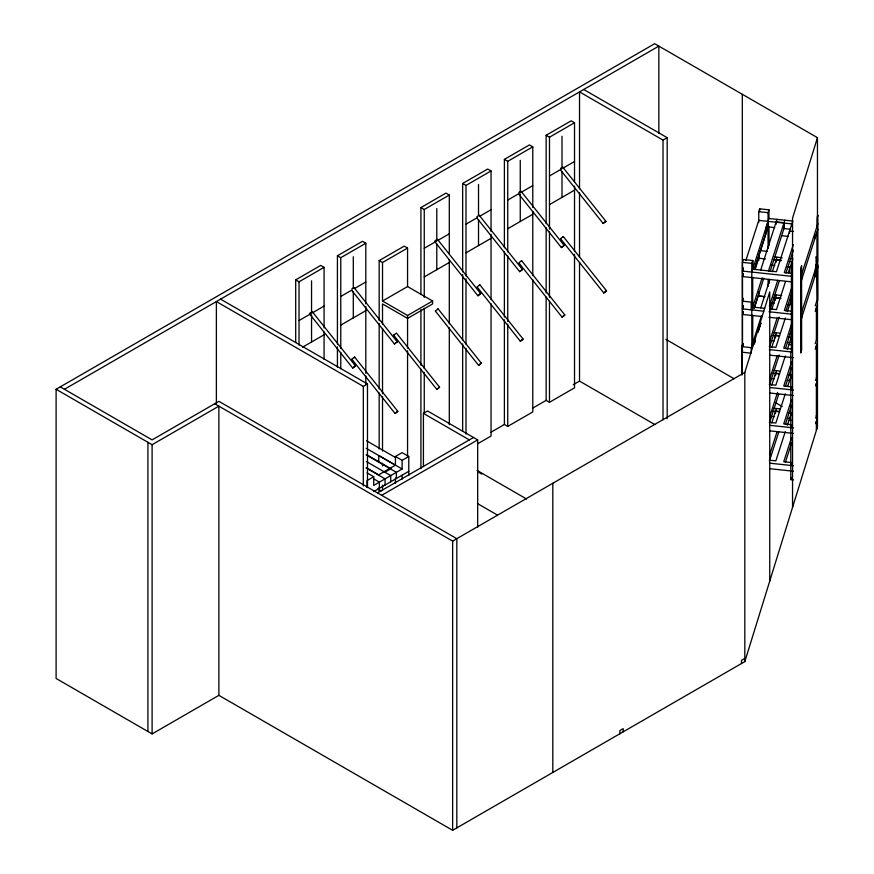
<?xml version="1.0" encoding="UTF-8"?>
<svg xmlns="http://www.w3.org/2000/svg" width="874" height="874" viewBox="0 0 874 874"><rect width="100%" height="100%" fill="white"/><g stroke="black" fill="none" stroke-linecap="round" stroke-linejoin="round"><path stroke-width="1.31" d="M385.052 485.037L385.052 478.876L366.13 467.961M390.733 481.76L390.733 475.587L366.381 461.548M396.392 478.482L396.392 472.321L366.151 454.884M742.856 346.017L742.856 343.81L743.435 343.864L742.518 346.749L742.496 262.375L743.413 259.512L752.711 260.518L752.711 269.203M758.807 260.43L758.807 254.345L758.763 258.212L755.289 269.17M758.763 222.575L758.763 211.683L759.681 208.831L768.967 209.826L768.967 218.5L751.793 272.065M759.681 211.311L759.681 208.831M768.082 248.435L768.049 212.677L768.967 209.826M768.126 286.268L768.126 279.538M791.276 415.248L791.276 413.041L788.643 412.768M791.276 378.508L791.276 375.208L788.643 374.924M791.298 340.663L791.298 337.353L788.654 337.069M791.298 301.716L791.298 299.509L787.354 311.734M791.888 263.97L791.888 261.763L789.244 261.479M791.855 226.115L791.855 223.908L758.763 220.368L745.861 260.572M816.95 226.595L816.95 217.91L817.867 215.059L817.867 261.588L816.95 264.451L816.349 264.385L814.699 277.102L814.699 271.585L816.349 264.385L816.349 256.606L816.731 259.239M351.905 359.127L354.615 357.073L354.309 357.761M352.659 368.02L355.467 365.9L352.725 368.085L309.494 313.842M393.65 335.026L396.261 333.409M394.403 343.919L397.211 341.8L394.469 343.995L352.08 290.802M395.037 413.446L397.834 411.326L395.092 413.511L351.872 359.269M435.383 310.926L438.093 308.883L437.787 309.56M436.771 389.345L439.578 387.226L436.836 389.411L393.606 335.168M479.902 284.858L523.067 339.025L521.712 340.51L520.259 341.144L477.095 286.967L479.837 284.782L479.531 285.459M477.881 295.718L480.689 293.598L477.947 295.794L434.717 241.541M478.581 365.321L481.323 363.125L478.581 365.321L435.35 311.068M521.636 260.758L564.801 314.924L563.457 316.41L561.993 317.043L518.839 262.866L521.581 260.681L521.275 261.37M519.626 271.617L522.433 269.498L519.691 271.694L477.313 218.511M520.259 341.144L523.067 339.025M560.605 238.624L563.315 236.581L563.009 237.269M561.37 247.517L564.178 245.397L561.425 247.593L519.047 194.41M561.993 317.043L564.801 314.924M603.104 223.416L605.911 221.308L603.169 223.493L560.791 170.31M603.737 292.943L606.545 290.823L603.803 293.019L560.573 238.777M817.463 216.807L817.463 137.688L654.67 43.7L56.1 389.28L56.1 678.475L152.098 733.909L218.882 695.343L452.634 830.3L744.823 661.607L744.823 372.411L769.743 291.894L769.743 581.09M817.463 137.688L792.543 218.205L792.543 507.401M744.823 661.607L817.463 426.883L817.463 300.022M742.474 271.071L743.413 268.209L742.474 271.071L791.374 276.304M742.474 276.577L743.403 273.715L742.474 276.577L791.374 281.81M741.917 375.066L741.917 346.661L751.826 347.743L751.793 263.369L752.711 260.518M743.446 298.318L742.529 301.18L751.192 302.109L751.192 309.822L751.826 309.92L762.15 277.801M768.082 226.879L754.371 269.542L765.799 234.003L765.799 228.496L768.06 221.362L768.082 226.879L774.714 227.59M743.446 306.064L742.518 308.926L743.446 306.064L742.474 308.883L763.701 311.188M742.518 314.443L743.435 311.581L742.518 314.443L762.379 316.563M752.656 260.507L752.656 269.203L760.697 270.055L776.953 219.363M753.989 308.697L763.789 278.227M754.284 308.183L758.206 295.969L765.012 296.69L758.807 296.067L758.807 291.992M741.917 352.178L742.529 350.277L741.917 352.178L751.17 353.172L751.236 347.677M784.852 220.204L768.508 270.896L760.697 270.055M752.689 307.058L760.73 307.91L769.852 279.472M772.343 271.716L776.986 257.218M752.153 344.804L761.56 315.536M751.826 347.743L752.743 344.88L752.743 315.263M771.753 309.451L776.396 294.953M788.359 272.721L792.805 258.912L790.162 258.628M792.292 264.767L791.374 267.619L791.407 352.003L792.325 349.152M771.753 347.295L776.396 332.797M800.671 277.298L817.867 223.733M800.671 282.805L817.867 229.25M776.385 370.652L775.467 375.722M771.742 385.15L775.467 373.515M787.354 349.567L792.205 334.491L789.572 334.207M800.671 315.143L814.699 271.585M800.715 320.671L817.9 267.105L817.266 261.523M771.742 422.994L776.385 408.497M791.276 375.208L787.758 386.155M815.224 305.834L816.895 300.634M815.245 311.275L817.31 304.851M790.817 389.749L791.429 387.848M787.343 425.267L791.276 413.041M815.245 343.613L817.31 337.189L816.709 337.124M815.245 349.119L817.31 342.695M790.817 427.583L791.429 425.682M815.551 380.474L817.31 375.033L817.299 427.058L816.382 429.91L816.382 421.246M815.617 385.784L817.299 380.551M790.806 465.438L791.418 463.537M793.461 479.924L790.806 479.64L791.418 477.739M815.617 418.122L817.299 412.889L816.687 412.823M815.617 423.628L817.299 418.395M770.169 271.246L784.054 228.234L784.054 223.82M769.371 306.173L777.718 280.314M769.786 310.39L779.389 280.652M793.363 244.611L784.317 272.59L790.959 273.3M785.966 273.016L793.363 250.128M785.486 281.625L776.451 309.604L769.863 308.893M769.612 341.33L777.128 318.049M769.612 346.847L779.204 317.109M791.341 288.824L784.36 310.456L790.992 311.166M785.999 310.882L791.341 294.341M785.311 318.092L775.861 347.349L769.262 346.639M769.612 379.174L777.128 355.893M769.612 384.68L779.215 354.953M792.39 321.479L783.76 348.191L791.735 349.043M785.409 348.617L792.39 326.996M785.311 355.937L775.861 385.194L769.262 384.484M769.601 417.018L777.532 392.459M769.601 422.535L778.778 394.098M791.571 361.869L783.76 386.035L791.735 386.887M785.409 386.461L791.571 367.386M785.289 393.781L775.85 423.038L769.251 422.339M769.601 454.862L777.117 431.592M769.601 460.38L778.778 431.942M791.549 399.724L783.749 423.89L791.713 424.742M785.398 424.316L791.549 405.241M785.289 431.625L775.85 460.882L769.251 460.183M791.549 437.568L783.749 461.734L791.713 462.586M785.398 462.16L791.549 443.074M751.192 309.822L752.743 307.069L752.711 277.408M434.749 241.399L435.372 240.645M309.866 313.231L312.237 311.647M476.833 216.839L479.203 215.255M351.894 288.846L353.981 287.557M518.861 192.444L520.948 191.155L564.178 245.397M560.595 168.354L562.692 167.054M435.711 240.35L437.47 239.356M64.447 389.28L658.843 46.114L658.843 133.416M295.696 342.411L295.696 279.877L320.736 265.412L324.079 267.346L324.079 327.936M337.43 344.137L337.43 255.776L362.481 241.311L365.813 243.245L365.813 303.835M420.918 294.582L420.918 207.575L445.959 193.11L449.302 195.044L449.302 254.279M462.652 271.836L462.652 183.474L487.703 169.021L491.046 170.943L491.046 231.544M504.396 247.746L504.396 159.374L529.447 144.92L532.779 146.843L532.779 207.444M546.141 223.646L546.141 135.273L571.181 120.82L574.524 122.742L574.524 181.978M295.696 279.877L299.028 281.799L324.079 267.346M337.43 255.776L340.773 257.699L365.813 243.245M420.918 207.575L424.251 209.498L449.302 195.044M462.652 183.474L465.995 185.408L491.046 170.943M504.396 159.374L507.739 161.308L532.779 146.843M546.141 135.273L549.484 137.207L574.524 122.742M379.174 320.66L379.174 260.594L404.214 246.129L407.557 248.063L407.557 286.563L382.517 301.017L382.517 262.517L407.557 248.063M299.028 320.561L310.412 313.984M312.695 312.673L324.079 306.097M340.773 296.461L352.156 289.895M354.429 288.573L365.813 282.007M424.251 248.26L436.782 241.038M437.918 240.372L449.302 233.806M465.995 224.17L477.379 217.593M479.662 216.282L491.046 209.705M507.739 200.07L519.123 193.493M521.396 192.182L532.779 185.605M549.484 175.969L562.004 168.737M563.14 168.081L574.524 161.504M302.448 347.251L324.079 334.764M340.773 325.117L365.813 310.663M424.251 276.927L449.302 262.462M465.995 252.826L491.046 238.362M507.739 228.726L532.779 214.261M549.484 204.625L574.524 190.161M579.528 188.751L579.528 91.901L663.016 140.091L667.19 137.688L667.19 418.701M56.1 389.28L152.098 444.713L218.882 406.148L218.882 695.343M382.517 301.017L407.557 315.481L432.608 301.017L432.608 303.944L407.557 318.398L382.517 303.944L382.517 324.374M216.381 403.864L216.381 301.563L363.311 386.384L367.484 383.981L367.484 487.648M423.42 466.585L423.42 413.38L427.594 410.966L477.685 439.895L477.685 527.197M378.737 461.723L378.737 455.551L395.43 465.154L395.441 456.49L402.095 452.634L408.781 456.49L408.781 475.336M367.036 472.867L373.722 476.723L367.047 480.58L367.047 487.342M373.722 476.723L373.722 485.42L402.116 469.01L402.127 460.336L408.781 456.49M378.376 475.019L395.419 465.165M390.514 468.934L384.855 472.2L384.047 471.742M373.722 491.592L408.781 471.326M377.502 492.903L473.511 437.481M381.676 495.318L477.685 439.895M491.046 432.182L504.396 424.469L507.739 426.403L532.779 411.938L532.779 279.702M532.779 408.082L546.141 400.368L549.484 402.302L574.524 387.838L574.524 254.236M573.268 384.702L579.528 381.097L654.79 424.535M477.379 443.926L491.046 436.039L491.046 303.802M214.709 403.744L452.634 541.104L744.823 372.411M744.823 658.417L741.491 660.34L741.491 663.53M758.763 211.683L768.049 212.677M768.978 218.5L792.773 221.046L776.418 271.748L768.508 270.896M776.156 221.876L784.044 222.717L783.945 228.573L790.533 229.283M793.516 231.468L789.561 231.042L789.561 233.249M781.651 235.707L788.239 236.417M760.041 250.609L767.448 251.406M774.331 256.934L782.252 257.775M776.188 259.731L781.454 260.288M758.763 258.212L765.427 258.933M773.424 259.786L781.345 260.638M770.77 265.019L774.746 265.445M786.611 266.723L790.566 267.138M742.496 262.375L751.793 263.369M773.938 294.691L781.662 295.521M775.599 297.466L780.853 298.034M773.031 297.553L780.744 298.384M771.502 302.907L774.156 303.191M787.332 304.6L789.976 304.884M768.978 311.756L791.407 314.159M768.978 317.273L791.407 319.676M773.741 332.513L780.351 333.223M775.599 335.31L779.542 335.736M772.824 335.376L779.433 336.086M771.502 340.751L774.156 341.035M787.343 342.444L789.976 342.728M789.004 344.487L791.636 344.771M752.088 344.793L752.743 344.88M769.306 349.6L791.407 351.96M769.71 355.15L793.472 357.695M773.73 370.368L780.329 371.079M775.577 373.165L779.532 373.591M772.813 373.231L779.422 373.93M771.491 378.606L774.146 378.89M787.321 380.299L789.965 380.572M769.71 387.488L793.472 390.033M769.71 392.994L793.472 395.54M773.73 408.213L780.329 408.923M775.577 411.009L779.532 411.436M772.813 411.075L779.422 411.774M771.491 416.439L774.146 416.723M787.321 418.143L789.965 418.417M788.993 420.176L791.625 420.46M769.688 425.332L793.472 427.867M769.688 430.849L793.461 433.395M769.688 463.176L793.461 465.722M769.688 468.693L793.461 471.239M760.73 307.91L764.63 308.336M583.712 89.487L667.19 137.688M665.901 339.374L734.094 378.748M775.194 402.477L782.241 406.552M379.174 260.594L382.517 262.517M407.557 286.563L432.608 301.017M423.42 413.38L469.338 439.895M220.554 299.148L367.484 383.981M477.062 470.42L526.64 499.043M478.242 472.047L481.782 474.09M477.477 503.566L497.164 514.928M395.441 456.49L402.127 460.336M366.61 440.846L395.43 457.463M366.206 448.307L402.127 469.01M366.982 454.939L390.973 468.77M366.381 467.71L379.338 475.194M373.821 478.941L379.382 482.153L379.382 488.315M377.623 488.981L381.151 491.013M60.273 386.876L152.098 439.895L218.882 401.33L456.818 538.701L456.818 827.886M438.093 308.883L481.323 363.125M354.615 357.073L397.834 411.326M562.747 167.131L605.911 221.308M563.38 236.657L606.545 290.823M479.269 215.332L522.433 269.498M437.524 239.432L480.689 293.598M396.414 333.049L439.578 387.226M354.046 287.622L397.211 341.8M312.302 311.723L355.467 365.9M817.124 261.861L817.9 267.105L817.9 299.454L816.982 302.306L816.349 256.606M816.349 264.385L816.982 269.968M801.524 315.601L801.622 317.819M817.463 261.818L817.463 265.915M816.95 232.113L816.95 264.451M816.392 307.714L816.392 340.041M816.392 345.547L816.392 377.896M816.382 383.402L816.382 415.74M814.655 233.729L814.655 239.247M790.817 351.894L790.806 479.64M789.593 268.897L789.593 272.207M776.036 222.215L776.036 224.421M776.068 260.07L776.068 262.276M775.478 297.816L775.478 300.022M775.478 335.66L775.478 337.867M775.467 411.359L775.467 413.555M769 226.716L769 245.572M769.033 279.374L769.033 283.405M742.321 94.305L742.321 373.952M663.016 140.091L663.016 419.738M623.195 731.833L623.195 728.643L619.852 730.566L619.852 733.767M579.528 192.848L579.528 256.956M579.528 262.418L579.528 381.097M574.524 186.075L574.524 251.515M562.004 136.257L562.004 167.295M562.004 171.468L562.004 197.393M552.816 483.267L552.816 772.463M549.484 137.207L549.484 229.163M549.484 231.894L549.484 297.324M549.484 301.421L549.484 402.302M546.141 227.721L546.141 292.976M546.141 297.051L546.141 400.368M532.779 211.53L532.779 275.616M520.259 160.357L520.259 192.837M520.259 194.203L520.259 221.493M507.739 161.308L507.739 251.898M507.739 255.984L507.739 321.424M507.739 324.156L507.739 426.403M504.396 251.821L504.396 317.076M504.396 319.797L504.396 424.469M491.046 234.265L491.046 299.706M478.515 184.458L478.515 215.485M478.515 219.669L478.515 245.594M465.995 185.408L465.995 275.998M465.995 278.73L465.995 344.159M465.995 348.256L465.995 434.138M462.652 274.556L462.652 339.811M462.652 343.886L462.652 430.893M452.634 541.104L452.634 830.3M449.302 259.731L449.302 323.806M449.302 327.903L449.302 424.688M436.782 208.558L436.782 239.585M436.782 243.759L436.782 269.695M424.251 209.498L424.251 297.368M424.251 308.282L424.251 368.26M424.251 372.346L424.251 413.249M420.918 309.538L420.918 365.266M420.918 369.352L420.918 468.595M407.557 315.481L407.557 348.049M407.557 350.769L407.557 456.993M402.095 475.194L402.095 479.203M395.419 478.023L395.419 483.377M382.517 328.46L382.517 393.824M382.517 396.556L382.517 451.028M382.517 463.286L382.517 466.006M382.517 485.081L382.517 490.522M379.174 323.391L379.174 388.919M379.174 393.016L379.174 448.985M379.174 487.211L379.174 491.308M365.813 306.566L365.813 373.373M365.813 376.093L365.813 384.276M363.311 386.384L363.311 485.966M353.293 256.759L353.293 287.786M353.293 291.96L353.293 317.885M340.773 257.699L340.773 348.3M340.773 352.386L340.773 368.741M337.43 346.858L337.43 367.244M324.079 332.033L324.079 359.301M311.548 280.849L311.548 313.329M311.548 314.695L311.548 341.985M299.028 281.799L299.028 345.121M152.098 444.713L152.098 733.909M147.925 442.299L147.925 731.494M742.856 343.81L741.917 346.661L742.856 343.81M755.475 339.975L754.229 343.853L755.475 339.975M760.883 323.162L757.966 332.218L760.872 323.162M801.589 265.762L800.671 268.613L800.715 352.998L801.622 350.146L801.589 265.762"/></g></svg>
